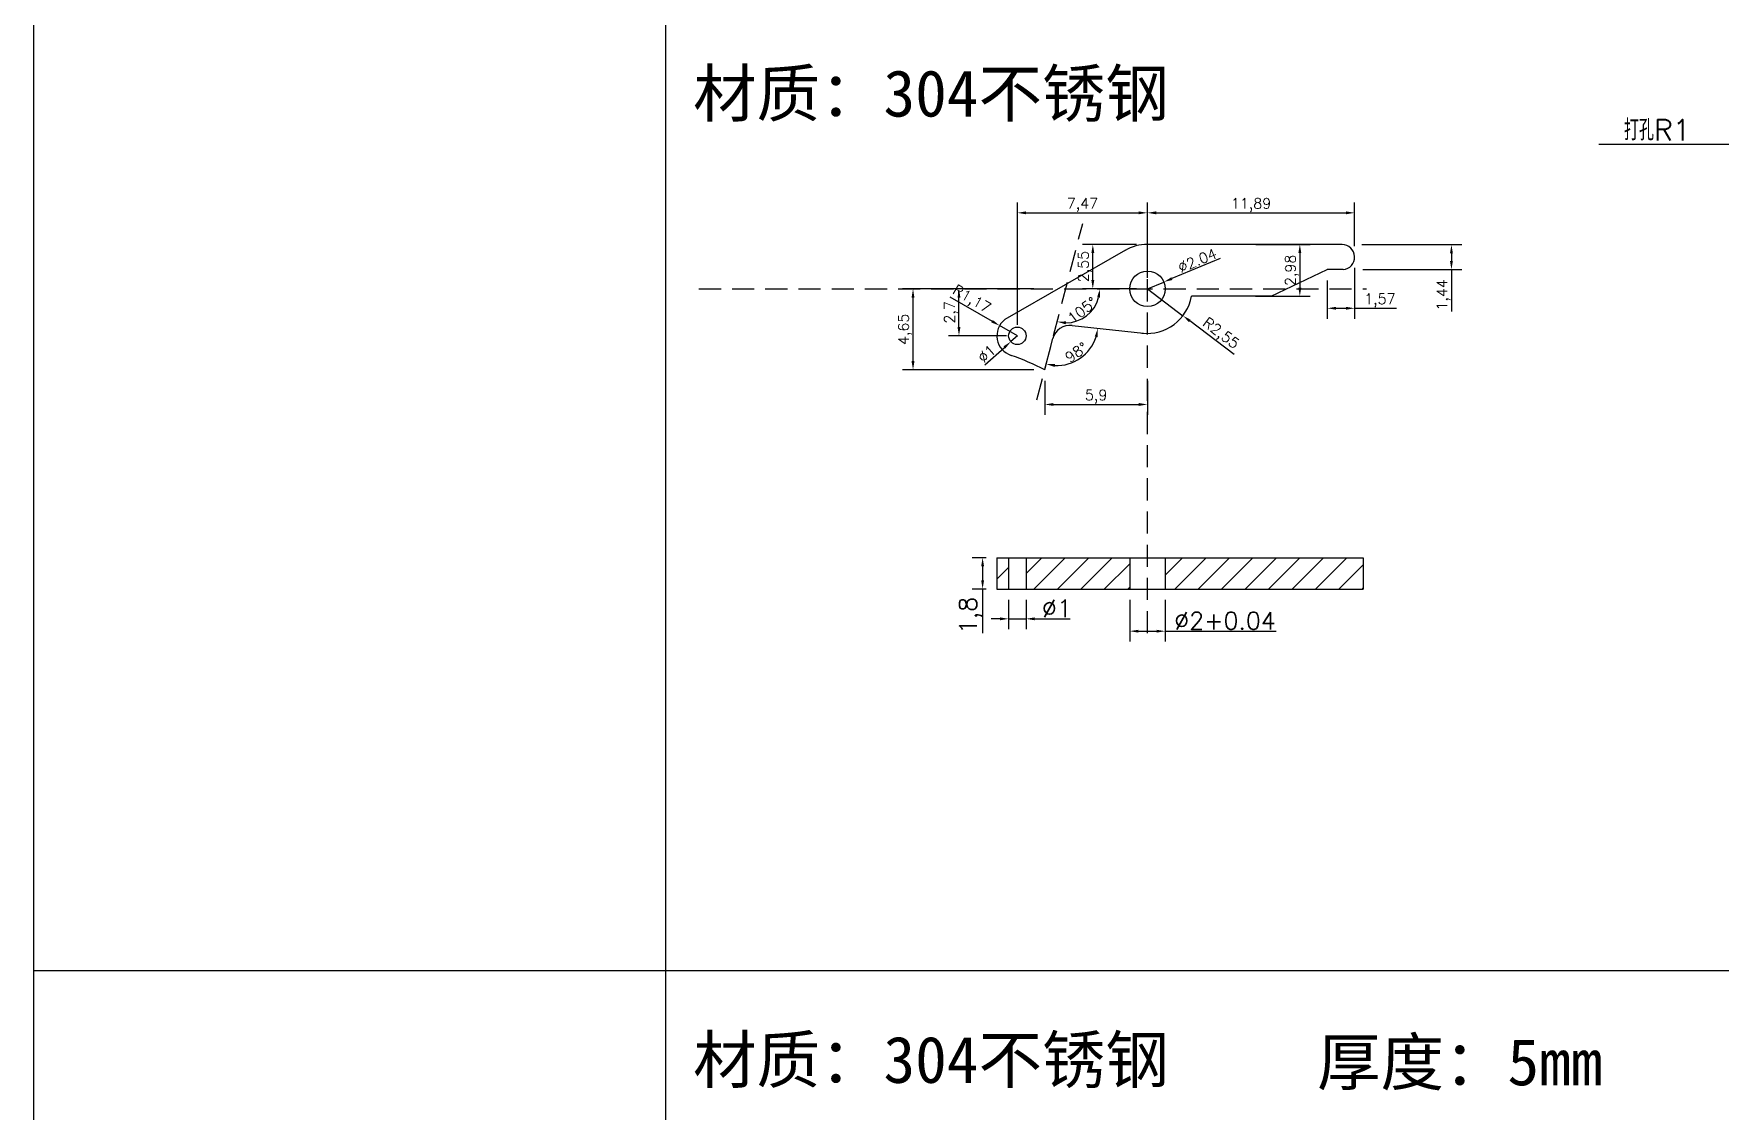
# Model space of a CAD drawing. Header units: millimetres. Extents: x 6817 to 15937, y -5221 to -164.
# Drawn here: x 10127.1 to 10223.9, y -303.4 to -241.6 of the extents above; entities that cross this region are included whole.
import ezdxf
from ezdxf import colors
from ezdxf.entities.mleader import LeaderData, LeaderLine
from ezdxf.math import Vec2, Vec3

# ---------------------------------------------------------------- set-up
doc = ezdxf.new("R2010")
doc.units = ezdxf.units.MM
doc.linetypes.add('HIDDEN', pattern=[9.525, 6.35, -3.175])
doc.layers.add('图层2', color=108, linetype='Continuous')
doc.styles.get("Standard").update_dxf_attribs({"font": 'txt', "bigfont": 'gbcbig.shx'})
doc.dimstyles.new('ISO-25', dxfattribs={"dimtxt": 1, "dimasz": 0.5, "dimexe": 0.6, "dimexo": 0.625, "dimgap": 0.1, "dimtad": 1, "dimtxsty": 'Standard', "dimcen": 2.5, "dimadec": 0, "dimazin": 0, "dimtfac": 1, "dimtmove": 0, "dimatfit": 3, "dimfxl": 0, "dimarcsym": 0})

# ---------------------------------------------------------------- blocks, each defined once
blk = doc.blocks.new('*D805')
at = {"layer": 'Defpoints', "color": 0, "linetype": 'ByBlock', "transparency": 16777216}
for p in [(10182.428, -271.65), (10181.606, -273.45), (10182.428, -273.45)]:
    blk.add_point(p, dxfattribs=at)
at = {"layer": '图层2', "color": 0, "linetype": 'ByBlock', "lineweight": -2, "transparency": 16777216}
for p, q in [((10181.803, -271.65), (10181.006, -271.65)), ((10181.606, -272.15), (10181.606, -272.95)), ((10181.803, -273.45), (10181.006, -273.45)), ((10181.606, -273.45), (10181.606, -275.983))]:
    blk.add_line(p, q, dxfattribs=at)
at = {"layer": '图层2', "color": 0, "linetype": 'ByBlock', "transparency": 16777216}
for points in [[(10181.523, -272.15), (10181.689, -272.15), (10181.606, -271.65)], [(10181.523, -272.95), (10181.689, -272.95), (10181.606, -273.45)]]:
    blk.add_solid(points, dxfattribs=at)
at = {"layer": '图层2', "color": 0, "linetype": 'ByBlock', "transparency": 16777216, "insert": (10180.923, -274.966), "char_height": 1, "attachment_point": 5, "rotation": 90}
blk.add_mtext('1,8', dxfattribs=at)
blk = doc.blocks.new('*D806')
at = {"layer": 'Defpoints', "color": 0, "linetype": 'ByBlock', "transparency": 16777216}
for p in [(10183.101, -273.45), (10184.101, -273.45), (10184.101, -275.159)]:
    blk.add_point(p, dxfattribs=at)
at = {"layer": '图层2', "color": 0, "linetype": 'ByBlock', "lineweight": -2, "transparency": 16777216}
for p, q in [((10183.101, -274.075), (10183.101, -275.759)), ((10184.101, -274.075), (10184.101, -275.759)), ((10182.601, -275.159), (10182.101, -275.159)), ((10183.101, -275.159), (10184.101, -275.159)), ((10184.601, -275.159), (10186.635, -275.159))]:
    blk.add_line(p, q, dxfattribs=at)
at = {"layer": '图层2', "color": 0, "linetype": 'ByBlock', "transparency": 16777216}
for points in [[(10182.601, -275.075), (10182.601, -275.242), (10183.101, -275.159)], [(10184.601, -275.075), (10184.601, -275.242), (10184.101, -275.159)]]:
    blk.add_solid(points, dxfattribs=at)
at = {"layer": '图层2', "color": 0, "linetype": 'ByBlock', "transparency": 16777216, "insert": (10185.868, -274.559), "char_height": 1, "attachment_point": 5}
blk.add_mtext('%%C1', dxfattribs=at)
blk = doc.blocks.new('*D807')
at = {"layer": 'Defpoints', "color": 0, "linetype": 'ByBlock', "transparency": 16777216}
for p in [(10190.048, -273.45), (10192.088, -273.45), (10192.088, -275.868)]:
    blk.add_point(p, dxfattribs=at)
at = {"layer": '图层2', "color": 0, "linetype": 'ByBlock', "lineweight": -2, "transparency": 16777216}
for p, q in [((10190.048, -274.075), (10190.048, -276.468)), ((10192.088, -274.075), (10192.088, -276.468)), ((10190.548, -275.868), (10191.588, -275.868)), ((10192.088, -275.868), (10198.454, -275.868))]:
    blk.add_line(p, q, dxfattribs=at)
at = {"layer": '图层2', "color": 0, "linetype": 'ByBlock', "transparency": 16777216}
for points in [[(10190.548, -275.785), (10190.548, -275.951), (10190.048, -275.868)], [(10191.588, -275.785), (10191.588, -275.951), (10192.088, -275.868)]]:
    blk.add_solid(points, dxfattribs=at)
at = {"layer": '图层2', "color": 0, "linetype": 'ByBlock', "transparency": 16777216, "insert": (10195.521, -275.268), "char_height": 1, "attachment_point": 5}
blk.add_mtext('%%C2+0.04', dxfattribs=at)
blk = doc.blocks.new('*D664')
at = {"layer": 'Defpoints', "color": 0, "linetype": 'ByBlock', "transparency": 16777216}
for p in [(10187.931, -253.658), (10191.071, -253.658), (10191.068, -256.213)]:
    blk.add_point(p, dxfattribs=at)
at = {"layer": '图层2', "color": 0, "linetype": 'ByBlock', "lineweight": -2, "transparency": 16777216}
for p, q in [((10190.446, -253.658), (10187.331, -253.658)), ((10187.931, -255.713), (10187.931, -254.158)), ((10190.443, -256.213), (10187.331, -256.213))]:
    blk.add_line(p, q, dxfattribs=at)
at = {"layer": '图层2', "color": 0, "linetype": 'ByBlock', "transparency": 16777216}
for points in [[(10187.848, -254.158), (10188.015, -254.158), (10187.931, -253.658)], [(10187.848, -255.713), (10188.015, -255.713), (10187.931, -256.213)]]:
    blk.add_solid(points, dxfattribs=at)
at = {"layer": '图层2', "color": 0, "linetype": 'ByBlock', "transparency": 16777216, "insert": (10187.481, -254.935), "char_height": 0.6, "attachment_point": 5, "rotation": 90}
blk.add_mtext('2,55', dxfattribs=at)
blk = doc.blocks.new('*D665')
at = {"layer": 'Defpoints', "color": 0, "linetype": 'ByBlock', "transparency": 16777216}
for p in [(10202.955, -251.848), (10202.955, -254.389), (10191.068, -256.213)]:
    blk.add_point(p, dxfattribs=at)
at = {"layer": '图层2', "color": 0, "linetype": 'ByBlock', "lineweight": -2, "transparency": 16777216}
for p, q in [((10191.068, -255.588), (10191.068, -251.248)), ((10202.955, -253.764), (10202.955, -251.248)), ((10191.568, -251.848), (10202.455, -251.848))]:
    blk.add_line(p, q, dxfattribs=at)
at = {"layer": '图层2', "color": 0, "linetype": 'ByBlock', "transparency": 16777216}
for points in [[(10191.568, -251.764), (10191.568, -251.931), (10191.068, -251.848)], [(10202.455, -251.764), (10202.455, -251.931), (10202.955, -251.848)]]:
    blk.add_solid(points, dxfattribs=at)
at = {"layer": '图层2', "color": 0, "linetype": 'ByBlock', "transparency": 16777216, "insert": (10197.012, -251.398), "char_height": 0.6, "attachment_point": 5}
blk.add_mtext('11,89', dxfattribs=at)
blk = doc.blocks.new('*D666')
at = {"layer": 'Defpoints', "color": 0, "linetype": 'ByBlock', "transparency": 16777216}
for p in [(10202.955, -254.389), (10201.386, -255.11), (10202.955, -257.327)]:
    blk.add_point(p, dxfattribs=at)
at = {"layer": '图层2', "color": 0, "linetype": 'ByBlock', "lineweight": -2, "transparency": 16777216}
for p, q in [((10202.955, -255.014), (10202.955, -257.927)), ((10201.386, -255.735), (10201.386, -257.927)), ((10201.886, -257.327), (10202.455, -257.327)), ((10202.955, -257.327), (10205.355, -257.327))]:
    blk.add_line(p, q, dxfattribs=at)
at = {"layer": '图层2', "color": 0, "linetype": 'ByBlock', "transparency": 16777216}
for points in [[(10201.886, -257.244), (10201.886, -257.411), (10201.386, -257.327)], [(10202.455, -257.244), (10202.455, -257.411), (10202.955, -257.327)]]:
    blk.add_solid(points, dxfattribs=at)
at = {"layer": '图层2', "color": 0, "linetype": 'ByBlock', "transparency": 16777216, "insert": (10204.405, -256.877), "char_height": 0.6, "attachment_point": 5}
blk.add_mtext('1,57', dxfattribs=at)
blk = doc.blocks.new('*D667')
at = {"layer": 'Defpoints', "color": 0, "linetype": 'ByBlock', "transparency": 16777216}
for p in [(10202.74, -253.666), (10202.796, -255.11), (10208.516, -255.11)]:
    blk.add_point(p, dxfattribs=at)
at = {"layer": '图层2', "color": 0, "linetype": 'ByBlock', "lineweight": -2, "transparency": 16777216}
for p, q in [((10203.365, -253.666), (10209.116, -253.666)), ((10208.516, -254.166), (10208.516, -254.61)), ((10203.421, -255.11), (10209.116, -255.11)), ((10208.516, -255.11), (10208.516, -257.51))]:
    blk.add_line(p, q, dxfattribs=at)
at = {"layer": '图层2', "color": 0, "linetype": 'ByBlock', "transparency": 16777216}
for points in [[(10208.433, -254.166), (10208.599, -254.166), (10208.516, -253.666)], [(10208.433, -254.61), (10208.599, -254.61), (10208.516, -255.11)]]:
    blk.add_solid(points, dxfattribs=at)
at = {"layer": '图层2', "color": 0, "linetype": 'ByBlock', "transparency": 16777216, "insert": (10208.066, -256.56), "char_height": 0.6, "attachment_point": 5, "rotation": 90}
blk.add_mtext('1,44', dxfattribs=at)
blk = doc.blocks.new('*D1057')
at = {"layer": 'Defpoints', "color": 0, "linetype": 'ByBlock', "transparency": 16777216}
for p in [(10180.25, -256.213), (10183.601, -256.213), (10183.601, -258.91)]:
    blk.add_point(p, dxfattribs=at)
at = {"layer": '图层2', "color": 0, "linetype": 'ByBlock', "lineweight": -2, "transparency": 16777216}
for p, q in [((10182.976, -256.213), (10179.65, -256.213)), ((10180.25, -258.41), (10180.25, -256.713)), ((10182.976, -258.91), (10179.65, -258.91))]:
    blk.add_line(p, q, dxfattribs=at)
at = {"layer": '图层2', "color": 0, "linetype": 'ByBlock', "transparency": 16777216}
for points in [[(10180.166, -256.713), (10180.333, -256.713), (10180.25, -256.213)], [(10180.166, -258.41), (10180.333, -258.41), (10180.25, -258.91)]]:
    blk.add_solid(points, dxfattribs=at)
at = {"layer": '图层2', "color": 0, "linetype": 'ByBlock', "transparency": 16777216, "insert": (10179.8, -257.561), "char_height": 0.6, "attachment_point": 5, "rotation": 90}
blk.add_mtext('2,7', dxfattribs=at)
blk = doc.blocks.new('*D668')
at = {"layer": 'Defpoints', "color": 0, "linetype": 'ByBlock', "transparency": 16777216}
for p in [(10191.068, -251.848), (10191.068, -256.213), (10183.601, -258.91)]:
    blk.add_point(p, dxfattribs=at)
at = {"layer": '图层2', "color": 0, "linetype": 'ByBlock', "lineweight": -2, "transparency": 16777216}
for p, q in [((10183.601, -258.285), (10183.601, -251.248)), ((10191.068, -255.588), (10191.068, -251.248)), ((10184.101, -251.848), (10190.568, -251.848))]:
    blk.add_line(p, q, dxfattribs=at)
at = {"layer": '图层2', "color": 0, "linetype": 'ByBlock', "transparency": 16777216}
for points in [[(10184.101, -251.764), (10184.101, -251.931), (10183.601, -251.848)], [(10190.568, -251.764), (10190.568, -251.931), (10191.068, -251.848)]]:
    blk.add_solid(points, dxfattribs=at)
at = {"layer": '图层2', "color": 0, "linetype": 'ByBlock', "transparency": 16777216, "insert": (10187.335, -251.398), "char_height": 0.6, "attachment_point": 5}
blk.add_mtext('7,47', dxfattribs=at)
blk = doc.blocks.new('*D1058')
at = {"layer": 'Defpoints', "color": 0, "linetype": 'ByBlock', "transparency": 16777216}
for p in [(10177.611, -256.213), (10185.173, -256.213), (10185.173, -260.862)]:
    blk.add_point(p, dxfattribs=at)
at = {"layer": '图层2', "color": 0, "linetype": 'ByBlock', "lineweight": -2, "transparency": 16777216}
for p, q in [((10184.548, -256.213), (10177.011, -256.213)), ((10177.611, -260.362), (10177.611, -256.713)), ((10184.548, -260.862), (10177.011, -260.862))]:
    blk.add_line(p, q, dxfattribs=at)
at = {"layer": '图层2', "color": 0, "linetype": 'ByBlock', "transparency": 16777216}
for points in [[(10177.527, -256.713), (10177.694, -256.713), (10177.611, -256.213)], [(10177.527, -260.362), (10177.694, -260.362), (10177.611, -260.862)]]:
    blk.add_solid(points, dxfattribs=at)
at = {"layer": '图层2', "color": 0, "linetype": 'ByBlock', "transparency": 16777216, "insert": (10177.161, -258.537), "char_height": 0.6, "attachment_point": 5, "rotation": 90}
blk.add_mtext('4,65', dxfattribs=at)
blk = doc.blocks.new('*D1059')
at = {"layer": 'Defpoints', "color": 0, "linetype": 'ByBlock', "transparency": 16777216}
for p in [(10187.35, -252.457), (10165.324, -256.213), (10203.641, -256.213), (10187.055, -258.043), (10184.726, -262.588)]:
    blk.add_point(p, dxfattribs=at)
at = {"layer": '图层2', "color": 0, "linetype": 'ByBlock', "transparency": 16777216}
blk.add_arc((10186.377, -256.213), 1.952, 270.19768, 345.28198, dxfattribs=at)
for points in [[(10188.182, -256.698), (10188.347, -256.719), (10188.329, -256.213)], [(10186.373, -258.247), (10186.394, -258.082), (10185.888, -258.102)]]:
    blk.add_solid(points, dxfattribs=at)
at = {"layer": '图层2', "color": 0, "linetype": 'ByBlock', "transparency": 16777216, "insert": (10187.327, -257.44), "char_height": 0.6, "attachment_point": 5, "rotation": 37.73983}
blk.add_mtext('105°', dxfattribs=at)
blk = doc.blocks.new('*D1060')
at = {"layer": 'Defpoints', "color": 0, "linetype": 'ByBlock', "transparency": 16777216}
for p in [(10187.35, -252.457), (10186.74, -258.324), (10188.284, -258.487), (10186.603, -260.494), (10184.726, -262.588)]:
    blk.add_point(p, dxfattribs=at)
at = {"layer": '图层2', "color": 0, "linetype": 'ByBlock', "transparency": 16777216}
blk.add_arc((10185.854, -258.231), 2.384, 267.51973, 341.93122, dxfattribs=at)
for points in [[(10188.039, -258.953), (10188.202, -258.987), (10188.225, -258.481)], [(10185.739, -260.695), (10185.763, -260.53), (10185.257, -260.538)]]:
    blk.add_solid(points, dxfattribs=at)
at = {"layer": '图层2', "color": 0, "linetype": 'ByBlock', "transparency": 16777216, "insert": (10186.984, -259.861), "char_height": 0.6, "attachment_point": 5, "rotation": 34.72547}
blk.add_mtext('98°', dxfattribs=at)
blk = doc.blocks.new('*D1061')
at = {"layer": 'Defpoints', "color": 0, "linetype": 'ByBlock', "transparency": 16777216}
for p in [(10183.228, -259.243), (10183.601, -258.91)]:
    blk.add_point(p, dxfattribs=at)
at = {"layer": '图层2', "color": 0, "linetype": 'ByBlock', "lineweight": -2, "transparency": 16777216}
for p, q in [((10183.601, -258.91), (10183.228, -259.243)), ((10181.735, -260.573), (10182.855, -259.575))]:
    blk.add_line(p, q, dxfattribs=at)
at = {"layer": '图层2', "color": 0, "linetype": 'ByBlock', "transparency": 16777216}
blk.add_solid([(10182.799, -259.513), (10182.91, -259.637), (10183.228, -259.243)], dxfattribs=at)
at = {"layer": '图层2', "color": 0, "linetype": 'ByBlock', "transparency": 16777216, "insert": (10181.842, -259.942), "char_height": 0.6, "attachment_point": 5, "rotation": 41.69789}
blk.add_mtext('%%C1', dxfattribs=at)
blk = doc.blocks.new('*D1062')
at = {"layer": 'Defpoints', "color": 0, "linetype": 'ByBlock', "transparency": 16777216}
for p in [(10191.068, -256.213), (10192.009, -255.819)]:
    blk.add_point(p, dxfattribs=at)
at = {"layer": '图层2', "color": 0, "linetype": 'ByBlock', "lineweight": -2, "transparency": 16777216}
for p, q in [((10195.238, -254.469), (10192.47, -255.626)), ((10191.068, -256.213), (10192.009, -255.819))]:
    blk.add_line(p, q, dxfattribs=at)
at = {"layer": '图层2', "color": 0, "linetype": 'ByBlock', "transparency": 16777216}
blk.add_solid([(10192.438, -255.549), (10192.502, -255.703), (10192.009, -255.819)], dxfattribs=at)
at = {"layer": '图层2', "color": 0, "linetype": 'ByBlock', "transparency": 16777216, "insert": (10193.93, -254.582), "char_height": 0.6, "attachment_point": 5, "rotation": 22.69106}
blk.add_mtext('%%C2.04', dxfattribs=at)
blk = doc.blocks.new('*D669')
at = {"layer": 'Defpoints', "color": 0, "linetype": 'ByBlock', "transparency": 16777216}
for p in [(10182.585, -258.324), (10183.601, -258.91)]:
    blk.add_point(p, dxfattribs=at)
at = {"layer": '图层2', "color": 0, "linetype": 'ByBlock', "lineweight": -2, "transparency": 16777216}
for p, q in [((10179.726, -256.676), (10182.151, -258.074)), ((10183.601, -258.91), (10182.585, -258.324))]:
    blk.add_line(p, q, dxfattribs=at)
at = {"layer": '图层2', "color": 0, "linetype": 'ByBlock', "transparency": 16777216}
blk.add_solid([(10182.193, -258.002), (10182.11, -258.146), (10182.585, -258.324)], dxfattribs=at)
at = {"layer": '图层2', "color": 0, "linetype": 'ByBlock', "transparency": 16777216, "insert": (10180.947, -256.86), "char_height": 0.6, "attachment_point": 5, "rotation": 330.03834}
blk.add_mtext('R1,17', dxfattribs=at)
blk = doc.blocks.new('*D1073')
at = {"layer": 'Defpoints', "color": 0, "linetype": 'ByBlock', "transparency": 16777216}
for p in [(10191.068, -256.213), (10193.104, -257.756)]:
    blk.add_point(p, dxfattribs=at)
at = {"layer": '图层2', "color": 0, "linetype": 'ByBlock', "lineweight": -2, "transparency": 16777216}
for p, q in [((10191.068, -256.213), (10193.104, -257.756)), ((10196.053, -259.99), (10193.503, -258.058))]:
    blk.add_line(p, q, dxfattribs=at)
at = {"layer": '图层2', "color": 0, "linetype": 'ByBlock', "transparency": 16777216}
blk.add_solid([(10193.553, -257.991), (10193.452, -258.124), (10193.104, -257.756)], dxfattribs=at)
at = {"layer": '图层2', "color": 0, "linetype": 'ByBlock', "transparency": 16777216, "insert": (10195.249, -258.816), "char_height": 0.6, "attachment_point": 5, "rotation": 322.84589}
blk.add_mtext('R2,55', dxfattribs=at)
blk = doc.blocks.new('*D1074')
at = {"layer": 'Defpoints', "color": 0, "linetype": 'ByBlock', "transparency": 16777216}
for p in [(10196.654, -253.662), (10196.652, -256.638), (10199.814, -256.638)]:
    blk.add_point(p, dxfattribs=at)
at = {"layer": '图层2', "color": 0, "linetype": 'ByBlock', "lineweight": -2, "transparency": 16777216}
for p, q in [((10197.279, -253.662), (10200.414, -253.662)), ((10199.814, -254.162), (10199.814, -256.138)), ((10197.277, -256.638), (10200.414, -256.638))]:
    blk.add_line(p, q, dxfattribs=at)
at = {"layer": '图层2', "color": 0, "linetype": 'ByBlock', "transparency": 16777216}
for points in [[(10199.731, -254.162), (10199.897, -254.162), (10199.814, -253.662)], [(10199.731, -256.138), (10199.897, -256.138), (10199.814, -256.638)]]:
    blk.add_solid(points, dxfattribs=at)
at = {"layer": '图层2', "color": 0, "linetype": 'ByBlock', "transparency": 16777216, "insert": (10199.364, -255.15), "char_height": 0.6, "attachment_point": 5, "rotation": 90}
blk.add_mtext('2,98', dxfattribs=at)
blk = doc.blocks.new('*D1075')
at = {"layer": 'Defpoints', "color": 0, "linetype": 'ByBlock', "transparency": 16777216}
for p in [(10185.173, -260.862), (10191.068, -260.862), (10191.068, -262.85)]:
    blk.add_point(p, dxfattribs=at)
at = {"layer": '图层2', "color": 0, "linetype": 'ByBlock', "lineweight": -2, "transparency": 16777216}
for p, q in [((10185.173, -261.487), (10185.173, -263.45)), ((10191.068, -261.487), (10191.068, -263.45)), ((10185.673, -262.85), (10190.568, -262.85))]:
    blk.add_line(p, q, dxfattribs=at)
at = {"layer": '图层2', "color": 0, "linetype": 'ByBlock', "transparency": 16777216}
for points in [[(10185.673, -262.767), (10185.673, -262.933), (10185.173, -262.85)], [(10190.568, -262.767), (10190.568, -262.933), (10191.068, -262.85)]]:
    blk.add_solid(points, dxfattribs=at)
at = {"layer": '图层2', "color": 0, "linetype": 'ByBlock', "transparency": 16777216, "insert": (10188.12, -262.4), "char_height": 0.6, "attachment_point": 5}
blk.add_mtext('5,9', dxfattribs=at)

msp = doc.modelspace()

# ---------------------------------------------------------------- hatches: boundary and pattern name
at = {"layer": '图层2', "linetype": 'ByBlock'}
h = msp.add_hatch(dxfattribs=at)
h.set_pattern_fill('ANSI31', color=4, scale=0.3)
h.set_pattern_definition([(45, (8966.2524, 586.7334), (-0.6735192, 0.6735192), [])])
h.paths.add_polyline_path([(10203.455, -273.45), (10203.455, -271.65), (10192.088, -271.65), (10192.088, -273.45)])
h.paths.add_polyline_path([(10183.101, -273.45), (10183.101, -271.65), (10182.428, -271.65), (10182.428, -273.45)])
h.paths.add_polyline_path([(10184.101, -271.65), (10184.101, -273.45), (10190.048, -273.45), (10190.048, -271.65)])

# ---------------------------------------------------------------- linework, layer by layer
at = {"layer": '图层2', "color": 2, "linetype": 'ByBlock'}
for p, q in [((10127.143, -361.56), (10127.143, -164.27)), ((10163.41, -164.27), (10163.41, -361.56)), ((10127.143, -295.349), (10422.848, -295.349))]:
    msp.add_line(p, q, dxfattribs=at)
at = {"layer": '图层2', "color": 3, "linetype": 'HIDDEN', "ltscale": 0.2}
for p, q in [((10184.726, -262.588), (10187.35, -252.457)), ((10191.068, -275.981), (10191.068, -253.738)), ((10165.324, -256.213), (10203.641, -256.213))]:
    msp.add_line(p, q, dxfattribs=at)
at = {"layer": '图层2', "color": 1, "linetype": 'ByBlock'}
for p, q in [((10189.806, -253.992), (10182.888, -257.978)), ((10202.24, -253.666), (10191.068, -253.658)), ((10198.173, -256.639), (10201.386, -255.11)), ((10202.292, -255.11), (10201.386, -255.11)), ((10198.173, -256.639), (10193.587, -256.636)), ((10186.74, -258.324), (10190.846, -258.758)), ((10185.173, -260.862), (10185.638, -259.065)), ((10183.101, -271.65), (10183.101, -273.45)), ((10184.101, -271.65), (10184.101, -273.45)), ((10190.048, -271.65), (10190.048, -273.45)), ((10192.088, -271.65), (10192.088, -273.45))]:
    msp.add_line(p, q, dxfattribs=at)
at = {"layer": '图层2', "color": 62, "linetype": 'ByBlock'}
for p, q in [((10182.428, -271.65), (10182.428, -273.45)), ((10182.428, -271.65), (10203.455, -271.65)), ((10203.455, -271.65), (10203.455, -273.45)), ((10182.428, -273.45), (10203.455, -273.45))]:
    msp.add_line(p, q, dxfattribs=at)
at = {"layer": '图层2', "color": 1, "linetype": 'ByBlock'}
for centre, radius in [((10191.068, -256.213), 1.02), ((10183.601, -258.91), 0.5)]:
    msp.add_circle(centre, radius, dxfattribs=at)
for centre, radius, start, end in [((10191.068, -256.213), 2.555, 89.91913, 120.30037), ((10202.232, -254.389), 0.723, 274.79327, 89.36139), ((10191.068, -256.213), 2.555, 262.91384, 350.46822), ((10183.601, -258.91), 1.174, 127.42254, 252.53291), ((10186.606, -259.315), 1, 82.35173, 165.47966), ((10178.235, -274.254), 15.082, 62.61211, 70.5819)]:
    msp.add_arc(centre, radius, start, end, dxfattribs=at)

# ---------------------------------------------------------------- texts
at = {"color": 2, "char_height": 2.67108, "width": 31.32319, "attachment_point": 1}
for s, insert in [('{\\fSimSun|b0|i0|c134|p2;材质：304不锈钢}', (10164.987, -243.65)), ('{\\fSimSun|b0|i0|c134|p2;材质：304不锈钢}', (10164.987, -299.133)), ('{\\fSimSun|b0|i0|c134|p2;厚度：5mm}', (10200.801, -299.271))]:
    msp.add_mtext(s, dxfattribs=dict(at, insert=insert))

# ---------------------------------------------------------------- dimensions: what is measured, and where the dimension line sits
at = {"layer": '图层2', "color": 2, "linetype": 'ByBlock'}
for base, p1, p2, picture, middle in [((10191.068, -251.848), (10183.601, -258.91), (10191.068, -256.213), '*D668', (10187.335, -251.398)), ((10202.955, -251.848), (10191.068, -256.213), (10202.955, -254.389), '*D665', (10197.012, -251.398)), ((10202.955, -257.327), (10201.386, -255.11), (10202.955, -254.389), '*D666', (10204.405, -256.877)), ((10191.06783, -262.84987), (10185.1728, -260.8621), (10191.06783, -260.8621), '*D1075', (10188.12031, -262.39987))]:
    dim = msp.add_linear_dim(base=base, p1=p1, p2=p2, dimstyle='ISO-25', override={"dimtxt": 0.6}, dxfattribs=at)
    dim.commit()
    dim.dimension.update_dxf_attribs({"geometry": picture, "text_midpoint": middle})
for base, line1, picture, middle in [((10187.055, -258.043), ((10165.324, -256.213), (10203.641, -256.213)), '*D1059', (10187.327, -257.44)), ((10186.603, -260.494), ((10186.74, -258.324), (10188.284, -258.487)), '*D1060', (10186.984, -259.861))]:
    dim = msp.add_angular_dim_2l(base=base, line1=line1, line2=((10184.726, -262.588), (10187.35, -252.457)), dimstyle='ISO-25', override={"dimtxt": 0.6, "dimdec": 0, "dimazin": 2}, dxfattribs=at)
    dim.commit()
    dim.dimension.update_dxf_attribs({"geometry": picture, "text_midpoint": middle})
for base, p1, p2, picture, middle in [((10187.9312, -253.658), (10191.0678, -256.2127), (10191.0714, -253.658), '*D664', (10187.4812, -254.9353)), ((10199.814, -256.638), (10196.654, -253.662), (10196.652, -256.638), '*D1074', (10199.364, -255.15)), ((10208.516, -255.11), (10202.74, -253.666), (10202.796, -255.11), '*D667', (10208.066, -256.56)), ((10177.611, -256.213), (10185.173, -260.862), (10185.173, -256.213), '*D1058', (10177.161, -258.537)), ((10180.25, -256.213), (10183.601, -258.91), (10183.601, -256.213), '*D1057', (10179.8, -257.561))]:
    dim = msp.add_linear_dim(base=base, p1=p1, p2=p2, angle=90, dimstyle='ISO-25', override={"dimtxt": 0.6}, dxfattribs=at)
    dim.commit()
    dim.dimension.update_dxf_attribs({"geometry": picture, "text_midpoint": middle})
for center, mpoint, text, picture, middle in [((10191.068, -256.213), (10192.009, -255.819), '%%C2.04', '*D1062', (10193.93, -254.582)), ((10183.601, -258.91), (10183.228, -259.243), '%%C1', '*D1061', (10181.842, -259.942))]:
    dim = msp.add_radius_dim(center=center, mpoint=mpoint, text=text, dimstyle='ISO-25', override={"dimtxt": 0.6}, dxfattribs=at)
    dim.commit()
    dim.dimension.update_dxf_attribs({"geometry": picture, "text_midpoint": middle})
for center, mpoint, picture, middle in [((10183.601, -258.91), (10182.585, -258.324), '*D669', (10180.947, -256.86)), ((10191.068, -256.213), (10193.104, -257.756), '*D1073', (10195.249, -258.816))]:
    dim = msp.add_radius_dim(center=center, mpoint=mpoint, dimstyle='ISO-25', override={"dimtxt": 0.6}, dxfattribs=at)
    dim.commit()
    dim.dimension.update_dxf_attribs({"geometry": picture, "text_midpoint": middle})
dim = msp.add_linear_dim(base=(10181.606, -273.45), p1=(10182.428, -271.65), p2=(10182.428, -273.45), angle=90, dimstyle='ISO-25', dxfattribs=at)
dim.commit()
dim.dimension.update_dxf_attribs({"geometry": '*D805', "text_midpoint": (10180.923, -274.966)})
for base, p1, p2, text, picture, middle in [((10184.101, -275.159), (10183.101, -273.45), (10184.101, -273.45), '%%C<>', '*D806', (10185.868, -274.559)), ((10192.088, -275.868), (10190.048, -273.45), (10192.088, -273.45), '%%C2+0.04', '*D807', (10195.521, -275.268))]:
    dim = msp.add_linear_dim(base=base, p1=p1, p2=p2, text=text, dimstyle='ISO-25', dxfattribs=at)
    dim.commit()
    dim.dimension.update_dxf_attribs({"geometry": picture, "text_midpoint": middle})

# ---------------------------------------------------------------- leaders
ml = msp.add_multileader_mtext('Standard', dxfattribs=at)
ml.set_content('打孔R1', color=2)
ml.set_leader_properties()
ml.build(insert=Vec2(0, 0))
ml.multileader.update_dxf_attribs({"text_right_attachment_type": 6, "dogleg_length": 0.36, "arrow_head_size": 0.5})
ctx = ml.context
ctx.base_point, ctx.char_height, ctx.arrow_head_size, ctx.plane_origin = Vec3(10216.955, -247.13), 1.2, 0.5, Vec3(10236.368, -251.131)
ctx.right_attachment, ctx.text_align_type = 6, 2
notes = []
notes.append((ctx, [(0, (1, 1, 0), (10224.61, -247.93), (-1, 0), 0.36, [(0, [(10236.368, -251.131), (10227.399, -247.93)], 0, [])])]))
ctx.mtext.insert, ctx.mtext.alignment, ctx.mtext.flow_direction = Vec3(10222.25, -246.49), 3, 5
for ctx, leaders in notes:
    for number, flags, end, landing, length, lines in leaders:
        leader = LeaderData()
        leader.index, (leader.has_last_leader_line, leader.has_dogleg_vector, leader.attachment_direction) = number, flags
        leader.last_leader_point, leader.dogleg_vector, leader.dogleg_length = Vec3(end), Vec3(landing), length
        for number, points, colour, breaks in lines:
            line = LeaderLine()
            line.index, line.vertices, line.color, line.breaks = number, Vec3.list(points), colors.encode_raw_color(colour), breaks
            leader.lines.append(line)
        ctx.leaders.append(leader)

doc.saveas('drawing.dxf')
